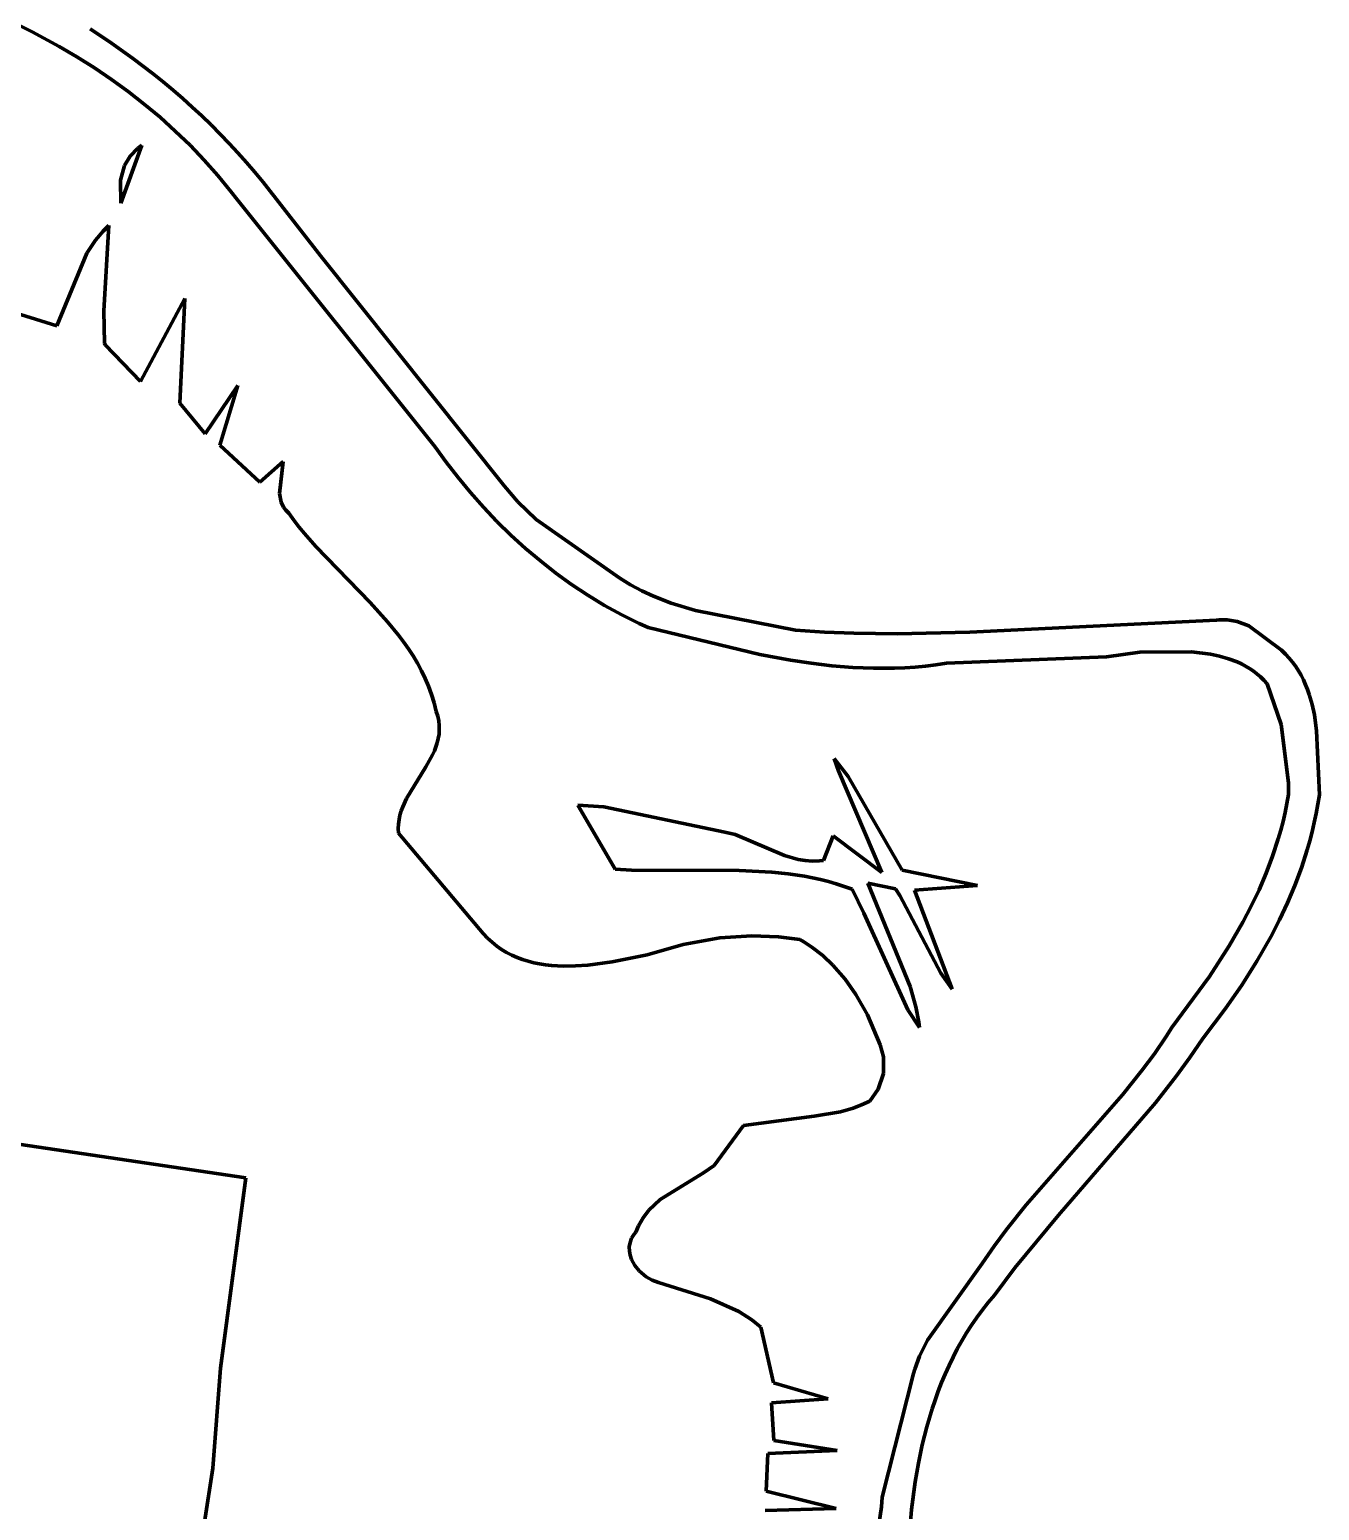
# Model space of a CAD drawing. Header units: millimetres. Extents: x 0 to 12.5, y 0 to 14.6.
# Drawn here: x 4.391 to 6.201, y 2.787 to 4.865 of the extents above; entities that cross this region are included whole.
import ezdxf

# ---------------------------------------------------------------- set-up
doc = ezdxf.new("R2010")
doc.units = ezdxf.units.MM
doc.layers.add('color#131313ff', color=7, linetype='CONTINUOUS', lineweight=100)
doc.layers.add('color#fcfcfcff', color=7, linetype='CONTINUOUS', lineweight=100)

msp = doc.modelspace()

# ---------------------------------------------------------------- linework, layer by layer
at = {"layer": 'color#131313ff'}
for p, q in [((4.395, 4.862), (4.3562, 4.8809)), ((4.4762, 4.866), (4.5064, 4.846)), ((4.4331, 4.8414), (4.395, 4.862)), ((4.5064, 4.846), (4.5359, 4.825)), ((4.4579, 4.8267), (4.4331, 4.8414)), ((4.4823, 4.8113), (4.4579, 4.8267)), ((4.5359, 4.825), (4.5646, 4.803)), ((4.5062, 4.7951), (4.4823, 4.8113)), ((4.5646, 4.803), (4.5787, 4.7916)), ((4.5295, 4.7781), (4.5062, 4.7951)), ((4.5787, 4.7916), (4.5926, 4.78)), ((4.5523, 4.7604), (4.5295, 4.7781)), ((4.5744, 4.7419), (4.5523, 4.7604)), ((4.5926, 4.78), (4.6062, 4.7681)), ((4.6062, 4.7681), (4.6197, 4.7561)), ((4.5958, 4.7226), (4.5744, 4.7419)), ((4.6197, 4.7561), (4.6329, 4.7437)), ((4.6329, 4.7437), (4.6459, 4.7311)), ((4.6165, 4.7026), (4.5958, 4.7226)), ((4.6459, 4.7311), (4.6587, 4.7183)), ((4.6587, 4.7183), (4.6713, 4.7052)), ((4.5488, 4.7029), (4.5194, 4.6215)), ((4.5323, 4.6872), (4.5434, 4.6987)), ((4.5434, 4.6987), (4.5488, 4.7029)), ((4.6364, 4.6818), (4.6165, 4.7026)), ((4.6713, 4.7052), (4.6836, 4.6919)), ((4.5246, 4.6741), (4.5323, 4.6872)), ((4.6556, 4.6602), (4.6364, 4.6818)), ((4.6836, 4.6919), (4.6956, 4.6784)), ((4.6956, 4.6784), (4.7075, 4.6646)), ((4.5188, 4.6536), (4.5246, 4.6741)), ((4.6738, 4.6379), (4.6556, 4.6602)), ((4.7075, 4.6646), (4.719, 4.6506)), ((4.5194, 4.6215), (4.5188, 4.6536)), ((4.6826, 4.6264), (4.6738, 4.6379)), ((4.719, 4.6506), (4.7999, 4.547)), ((4.9598, 4.28), (4.6826, 4.6264)), ((4.4838, 4.5695), (4.4945, 4.5822)), ((4.4945, 4.5822), (4.5025, 4.5901)), ((4.5025, 4.5901), (4.4955, 4.4704)), ((4.4718, 4.5512), (4.4838, 4.5695)), ((4.4296, 4.4491), (4.4718, 4.5512)), ((4.7999, 4.547), (5.0577, 4.2241)), ((4.3561, 4.4721), (4.4296, 4.4491)), ((4.4955, 4.4704), (4.4965, 4.4247)), ((4.5468, 4.3711), (4.6093, 4.4874)), ((4.6093, 4.4874), (4.6021, 4.3406)), ((4.4965, 4.4247), (4.4975, 4.4223)), ((4.4975, 4.4223), (4.5468, 4.3711)), ((4.6375, 4.2974), (4.6837, 4.3654)), ((4.6837, 4.3654), (4.6584, 4.2815)), ((4.6021, 4.3406), (4.6375, 4.2974)), ((4.6584, 4.2815), (4.7143, 4.2297)), ((4.9758, 4.2579), (4.9598, 4.28)), ((4.7143, 4.2297), (4.7472, 4.2588)), ((4.7472, 4.2588), (4.7418, 4.214)), ((4.9925, 4.2362), (4.9758, 4.2579)), ((5.01, 4.215), (4.9925, 4.2362)), ((5.0577, 4.2241), (5.0763, 4.2023)), ((4.7418, 4.214), (4.7441, 4.2016)), ((4.7441, 4.2016), (4.7475, 4.1946)), ((5.0282, 4.1945), (5.01, 4.215)), ((5.0763, 4.2023), (5.102, 4.1775)), ((4.7475, 4.1946), (4.7507, 4.1903)), ((4.7507, 4.1903), (4.7549, 4.1862)), ((4.7549, 4.1862), (4.762, 4.1765)), ((5.0471, 4.1746), (5.0282, 4.1945)), ((4.762, 4.1765), (4.7693, 4.1671)), ((4.7693, 4.1671), (4.7769, 4.1578)), ((4.7769, 4.1578), (4.7929, 4.1396)), ((5.0667, 4.1553), (5.0471, 4.1746)), ((5.102, 4.1775), (5.2192, 4.0951)), ((4.7929, 4.1396), (4.8693, 4.0608)), ((5.087, 4.1368), (5.0667, 4.1553)), ((5.108, 4.1191), (5.087, 4.1368)), ((5.1296, 4.1022), (5.108, 4.1191)), ((5.1518, 4.0861), (5.1296, 4.1022)), ((5.2192, 4.0951), (5.2346, 4.0858)), ((5.1746, 4.0709), (5.1518, 4.0861)), ((5.2346, 4.0858), (5.2504, 4.0774)), ((5.2504, 4.0774), (5.2666, 4.0699)), ((4.8693, 4.0608), (4.8937, 4.0338)), ((5.198, 4.0567), (5.1746, 4.0709)), ((5.222, 4.0435), (5.198, 4.0567)), ((5.2666, 4.0699), (5.2915, 4.0601)), ((5.2915, 4.0601), (5.3255, 4.0494)), ((4.8937, 4.0338), (4.9089, 4.0152)), ((5.2465, 4.0314), (5.222, 4.0435)), ((5.3255, 4.0494), (5.4659, 4.022)), ((5.7104, 4.0193), (6.0565, 4.0359)), ((6.0565, 4.0359), (6.0603, 4.0363)), ((6.0603, 4.0363), (6.0712, 4.0364)), ((6.0712, 4.0364), (6.0852, 4.0341)), ((6.0852, 4.0341), (6.1017, 4.028)), ((4.9089, 4.0152), (4.916, 4.0056)), ((5.259, 4.0257), (5.2465, 4.0314)), ((5.4156, 3.9879), (5.259, 4.0257)), ((5.4659, 4.022), (5.5067, 4.0193)), ((5.5067, 4.0193), (5.5475, 4.0177)), ((5.5475, 4.0177), (5.6086, 4.017)), ((5.6086, 4.017), (5.7104, 4.0193)), ((6.1017, 4.028), (6.1477, 3.9938)), ((4.916, 4.0056), (4.9229, 3.9959)), ((4.9229, 3.9959), (4.9294, 3.9859)), ((5.9488, 3.9909), (5.9023, 3.9846)), ((6.0213, 3.9914), (5.9488, 3.9909)), ((6.0479, 3.9882), (6.0213, 3.9914)), ((6.1477, 3.9938), (6.1532, 3.9885)), ((4.9294, 3.9859), (4.9354, 3.9756)), ((4.9354, 3.9756), (4.9411, 3.9651)), ((5.459, 3.9799), (5.4156, 3.9879)), ((5.488, 3.9755), (5.459, 3.9799)), ((5.517, 3.9721), (5.488, 3.9755)), ((5.5461, 3.9698), (5.517, 3.9721)), ((5.5607, 3.969), (5.5461, 3.9698)), ((5.6337, 3.9703), (5.6191, 3.9693)), ((5.6483, 3.9716), (5.6337, 3.9703)), ((5.6629, 3.9734), (5.6483, 3.9716)), ((5.6775, 3.9756), (5.6629, 3.9734)), ((5.9023, 3.9846), (5.6775, 3.9756)), ((6.0608, 3.9855), (6.0479, 3.9882)), ((6.0734, 3.9819), (6.0608, 3.9855)), ((6.0855, 3.9774), (6.0734, 3.9819)), ((6.0913, 3.9747), (6.0855, 3.9774)), ((6.097, 3.9717), (6.0913, 3.9747)), ((6.1026, 3.9684), (6.097, 3.9717)), ((6.1532, 3.9885), (6.1584, 3.9829)), ((6.1584, 3.9829), (6.1631, 3.9771)), ((6.1631, 3.9771), (6.1675, 3.9712)), ((6.1675, 3.9712), (6.1714, 3.965)), ((4.9411, 3.9651), (4.9463, 3.9543)), ((4.9463, 3.9543), (4.951, 3.9432)), ((5.5753, 3.9686), (5.5607, 3.969)), ((5.5899, 3.9685), (5.5753, 3.9686)), ((5.6045, 3.9687), (5.5899, 3.9685)), ((5.6191, 3.9693), (5.6045, 3.9687)), ((6.1079, 3.9648), (6.1026, 3.9684)), ((6.1131, 3.9608), (6.1079, 3.9648)), ((6.1181, 3.9566), (6.1131, 3.9608)), ((6.1228, 3.9519), (6.1181, 3.9566)), ((6.1274, 3.9469), (6.1228, 3.9519)), ((6.1714, 3.965), (6.1751, 3.9587)), ((6.1751, 3.9587), (6.1784, 3.9522)), ((6.1784, 3.9522), (6.1814, 3.9455)), ((4.951, 3.9432), (4.9552, 3.9318)), ((4.9552, 3.9318), (4.9588, 3.9201)), ((6.1472, 3.8898), (6.1274, 3.9469)), ((6.1814, 3.9455), (6.1841, 3.9387)), ((6.1841, 3.9387), (6.1865, 3.9318)), ((6.1865, 3.9318), (6.1905, 3.9176)), ((4.9588, 3.9201), (4.9619, 3.9079)), ((4.9619, 3.9079), (4.964, 3.9013)), ((6.1905, 3.9176), (6.1937, 3.903)), ((4.964, 3.9013), (4.9654, 3.8947)), ((4.9654, 3.8947), (4.9661, 3.8884)), ((4.9661, 3.8884), (4.9662, 3.8821)), ((6.1575, 3.8077), (6.1472, 3.8898)), ((6.1937, 3.903), (6.1969, 3.8806)), ((4.9648, 3.87), (4.9633, 3.8641)), ((4.9658, 3.876), (4.9648, 3.87)), ((4.9662, 3.8821), (4.9658, 3.876)), ((6.1969, 3.8806), (6.2007, 3.791)), ((4.9566, 3.8469), (4.9473, 3.8301)), ((4.9592, 3.8525), (4.9566, 3.8469)), ((4.9615, 3.8583), (4.9592, 3.8525)), ((4.9633, 3.8641), (4.9615, 3.8583)), ((4.9473, 3.8301), (4.9201, 3.7857)), ((5.5203, 3.8417), (5.5399, 3.8168)), ((5.5261, 3.8247), (5.5203, 3.8417)), ((5.5871, 3.6817), (5.5261, 3.8247)), ((5.5399, 3.8168), (5.6156, 3.685)), ((6.1575, 3.7912), (6.1575, 3.8077)), ((4.9201, 3.7857), (4.9148, 3.7741)), ((6.1552, 3.7786), (6.1575, 3.7912)), ((6.2007, 3.791), (6.1987, 3.7779)), ((4.911, 3.7622), (4.9097, 3.7561)), ((4.9127, 3.7682), (4.911, 3.7622)), ((4.9148, 3.7741), (4.9127, 3.7682)), ((5.2129, 3.6866), (5.1606, 3.7766)), ((5.1606, 3.7766), (5.1968, 3.7742)), ((5.1968, 3.7742), (5.3666, 3.7386)), ((6.1498, 3.7536), (6.1527, 3.766)), ((6.1527, 3.766), (6.1552, 3.7786)), ((6.1963, 3.7648), (6.1936, 3.7519)), ((6.1987, 3.7779), (6.1963, 3.7648)), ((4.9089, 3.7499), (4.9086, 3.7435)), ((4.9086, 3.7435), (4.909, 3.7369)), ((4.9097, 3.7561), (4.9089, 3.7499)), ((6.1431, 3.729), (6.1466, 3.7412)), ((6.1466, 3.7412), (6.1498, 3.7536)), ((6.1936, 3.7519), (6.1906, 3.739)), ((4.909, 3.7369), (5.0276, 3.5962)), ((5.3666, 3.7386), (5.3812, 3.735)), ((5.3812, 3.735), (5.4506, 3.7059)), ((5.505, 3.6988), (5.5185, 3.7332)), ((5.5185, 3.7332), (5.5871, 3.6817)), ((6.1352, 3.7048), (6.1431, 3.729)), ((6.1872, 3.7262), (6.1836, 3.7135)), ((6.1906, 3.739), (6.1872, 3.7262)), ((5.4506, 3.7059), (5.4696, 3.7003)), ((5.4696, 3.7003), (5.4794, 3.6986)), ((6.1262, 3.6811), (6.1352, 3.7048)), ((6.1836, 3.7135), (6.1755, 3.6884)), ((5.2358, 3.6852), (5.2129, 3.6866)), ((5.3867, 3.6845), (5.2358, 3.6852)), ((5.4328, 3.6824), (5.3867, 3.6845)), ((5.4557, 3.68), (5.4328, 3.6824)), ((5.4784, 3.6766), (5.4557, 3.68)), ((5.4794, 3.6986), (5.4894, 3.6978)), ((5.4894, 3.6978), (5.4997, 3.6982)), ((5.4997, 3.6982), (5.505, 3.6988)), ((5.6156, 3.685), (5.7213, 3.6636)), ((6.1162, 3.6577), (6.1262, 3.6811)), ((6.1755, 3.6884), (6.1663, 3.6637)), ((5.4897, 3.6745), (5.4784, 3.6766)), ((5.5009, 3.672), (5.4897, 3.6745)), ((5.512, 3.6692), (5.5009, 3.672)), ((5.5231, 3.6659), (5.512, 3.6692)), ((5.5341, 3.6623), (5.5231, 3.6659)), ((5.5451, 3.6583), (5.5341, 3.6623)), ((5.5615, 3.6248), (5.5451, 3.6583)), ((5.6061, 3.6591), (5.5671, 3.6667)), ((5.5671, 3.6667), (5.6266, 3.5221)), ((5.6123, 3.6497), (5.6061, 3.6591)), ((5.7213, 3.6636), (5.6327, 3.657)), ((6.1663, 3.6637), (6.156, 3.6394)), ((5.6695, 3.5407), (5.6123, 3.6497)), ((5.6327, 3.657), (5.6858, 3.5179)), ((6.1052, 3.6348), (6.1162, 3.6577)), ((6.156, 3.6394), (6.1449, 3.6154)), ((5.6236, 3.4892), (5.5615, 3.6248)), ((6.0934, 3.6122), (6.1052, 3.6348)), ((5.0276, 3.5962), (5.0337, 3.5898)), ((6.0743, 3.5791), (6.0934, 3.6122)), ((6.1449, 3.6154), (6.1328, 3.5918)), ((5.0337, 3.5898), (5.0401, 3.584)), ((5.0401, 3.584), (5.0467, 3.5787)), ((5.0467, 3.5787), (5.0535, 3.5739)), ((5.2577, 3.5662), (5.3082, 3.5807)), ((5.3082, 3.5807), (5.3598, 3.59)), ((5.3598, 3.59), (5.4046, 3.5931)), ((5.4046, 3.5931), (5.442, 3.5917)), ((5.442, 3.5917), (5.472, 3.5877)), ((5.472, 3.5877), (5.4776, 3.5844)), ((5.4776, 3.5844), (5.4886, 3.5772)), ((5.4886, 3.5772), (5.504, 3.5652)), ((6.0466, 3.5361), (6.0743, 3.5791)), ((6.1328, 3.5918), (6.1131, 3.5573)), ((5.0535, 3.5739), (5.0606, 3.5697)), ((5.0606, 3.5697), (5.0679, 3.5659)), ((5.0679, 3.5659), (5.0754, 3.5626)), ((5.0754, 3.5626), (5.083, 3.5597)), ((5.083, 3.5597), (5.0909, 3.5573)), ((5.0909, 3.5573), (5.0988, 3.5553)), ((5.0988, 3.5553), (5.1069, 3.5536)), ((5.1746, 3.5518), (5.2088, 3.5563)), ((5.2088, 3.5563), (5.2577, 3.5662)), ((5.504, 3.5652), (5.5183, 3.5518)), ((6.1131, 3.5573), (6.0919, 3.5236)), ((5.1069, 3.5536), (5.1151, 3.5523)), ((5.1151, 3.5523), (5.1235, 3.5514)), ((5.1235, 3.5514), (5.1403, 3.5505)), ((5.1403, 3.5505), (5.1574, 3.5507)), ((5.1574, 3.5507), (5.1746, 3.5518)), ((5.5183, 3.5518), (5.5355, 3.5321)), ((5.6858, 3.5179), (5.6695, 3.5407)), ((5.9938, 3.4642), (6.0466, 3.5361)), ((5.5355, 3.5321), (5.5507, 3.5107)), ((5.6266, 3.5221), (5.6345, 3.4935)), ((6.0919, 3.5236), (6.0692, 3.4909)), ((5.5507, 3.5107), (5.567, 3.4821)), ((5.6345, 3.4935), (5.6388, 3.4716)), ((5.567, 3.4821), (5.5848, 3.44)), ((5.6398, 3.4641), (5.6236, 3.4892)), ((5.6388, 3.4716), (5.6398, 3.4641)), ((6.0692, 3.4909), (6.0373, 3.4489)), ((5.9693, 3.4275), (5.9859, 3.4518)), ((5.9859, 3.4518), (5.9938, 3.4642)), ((5.5848, 3.44), (5.5894, 3.423)), ((6.0373, 3.4489), (6.0192, 3.4223)), ((5.5894, 3.423), (5.5892, 3.3998)), ((5.9519, 3.404), (5.9693, 3.4275)), ((6.0192, 3.4223), (6.0004, 3.3964)), ((5.5892, 3.3998), (5.582, 3.3778)), ((5.9245, 3.3696), (5.9519, 3.404)), ((6.0004, 3.3964), (5.9709, 3.3585)), ((5.582, 3.3778), (5.5701, 3.361)), ((5.7893, 3.2153), (5.9245, 3.3696)), ((5.5469, 3.3512), (5.529, 3.3461)), ((5.5586, 3.3557), (5.5469, 3.3512)), ((5.5701, 3.361), (5.5586, 3.3557)), ((5.9709, 3.3585), (5.8349, 3.201)), ((5.3927, 3.3268), (5.3519, 3.2705)), ((5.4922, 3.3397), (5.3927, 3.3268)), ((5.529, 3.3461), (5.4922, 3.3397)), ((4.6947, 3.2531), (4.3631, 3.3025)), ((5.3519, 3.2705), (5.3367, 3.2602)), ((4.659, 2.9861), (4.6947, 3.2531)), ((5.3367, 3.2602), (5.276, 3.223)), ((5.276, 3.223), (5.2601, 3.2079)), ((5.2601, 3.2079), (5.2521, 3.1974)), ((5.7618, 3.181), (5.7893, 3.2153)), ((5.8349, 3.201), (5.7737, 3.127)), ((5.2454, 3.1858), (5.2417, 3.1772)), ((5.2521, 3.1974), (5.2454, 3.1858)), ((5.7443, 3.1575), (5.7618, 3.181)), ((5.2338, 3.1627), (5.2327, 3.1567)), ((5.236, 3.1686), (5.2338, 3.1627)), ((5.2376, 3.1716), (5.236, 3.1686)), ((5.2395, 3.1744), (5.2376, 3.1716)), ((5.2417, 3.1772), (5.2395, 3.1744)), ((5.2327, 3.1567), (5.2328, 3.1506)), ((5.2328, 3.1506), (5.2338, 3.1446)), ((5.2338, 3.1446), (5.2358, 3.1388)), ((5.2358, 3.1388), (5.2403, 3.1305)), ((5.7277, 3.1333), (5.7443, 3.1575)), ((5.2403, 3.1305), (5.2463, 3.1229)), ((5.2463, 3.1229), (5.2563, 3.1144)), ((5.651, 3.0253), (5.7277, 3.1333)), ((5.7737, 3.127), (5.7448, 3.0885)), ((5.2563, 3.1144), (5.2647, 3.1096)), ((5.2647, 3.1096), (5.2738, 3.1063)), ((5.2738, 3.1063), (5.3466, 3.0837)), ((5.3466, 3.0837), (5.3862, 3.0659)), ((5.7363, 3.0784), (5.7281, 3.068)), ((5.7448, 3.0885), (5.7363, 3.0784)), ((5.3862, 3.0659), (5.4044, 3.0541)), ((5.7203, 3.0575), (5.7129, 3.0467)), ((5.7281, 3.068), (5.7203, 3.0575)), ((5.4044, 3.0541), (5.4171, 3.0436)), ((5.4171, 3.0436), (5.4348, 2.9656)), ((5.7059, 3.0357), (5.6992, 3.0245)), ((5.7129, 3.0467), (5.7059, 3.0357)), ((5.6399, 3.0028), (5.651, 3.0253)), ((5.6992, 3.0245), (5.6928, 3.0131)), ((5.6332, 2.985), (5.6399, 3.0028)), ((5.6868, 3.0015), (5.6812, 2.9898)), ((5.6928, 3.0131), (5.6868, 3.0015)), ((4.6484, 2.846), (4.659, 2.9861)), ((5.5876, 2.8049), (5.6313, 2.9789)), ((5.6313, 2.9789), (5.6332, 2.985)), ((5.6758, 2.9779), (5.6708, 2.9659)), ((5.6812, 2.9898), (5.6758, 2.9779)), ((5.4348, 2.9656), (5.5117, 2.9432)), ((5.6661, 2.9537), (5.6616, 2.9414)), ((5.6708, 2.9659), (5.6661, 2.9537)), ((5.5117, 2.9432), (5.4321, 2.9375)), ((5.4321, 2.9375), (5.4353, 2.8845)), ((5.6616, 2.9414), (5.6575, 2.929)), ((5.6575, 2.929), (5.6501, 2.9039)), ((5.6501, 2.9039), (5.6437, 2.8784)), ((5.5243, 2.8707), (5.4269, 2.8664)), ((5.4353, 2.8845), (5.5243, 2.8707)), ((5.6437, 2.8784), (5.6383, 2.8527)), ((5.4269, 2.8664), (5.4248, 2.8134)), ((5.6383, 2.8527), (5.6338, 2.8267)), ((4.637, 2.7702), (4.6484, 2.846)), ((5.6338, 2.8267), (5.6286, 2.7877)), ((5.4248, 2.8134), (5.5227, 2.7892)), ((5.5227, 2.7892), (5.4232, 2.7866)), ((5.56, 2.6094), (5.5863, 2.7917)), ((5.5863, 2.7917), (5.5876, 2.8049)), ((5.6286, 2.7877), (5.6242, 2.7358))]:
    msp.add_line(p, q, dxfattribs=at)
at = {"layer": 'color#fcfcfcff'}
for p, q in [((4.3562, 4.8809), (4.395, 4.862)), ((4.5064, 4.846), (4.4762, 4.866)), ((4.395, 4.862), (4.4331, 4.8414)), ((4.5359, 4.825), (4.5064, 4.846)), ((4.4331, 4.8414), (4.4579, 4.8267)), ((4.4579, 4.8267), (4.4823, 4.8113)), ((4.5646, 4.803), (4.5359, 4.825)), ((4.4823, 4.8113), (4.5062, 4.7951)), ((4.5787, 4.7916), (4.5646, 4.803)), ((4.5062, 4.7951), (4.5295, 4.7781)), ((4.5926, 4.78), (4.5787, 4.7916)), ((4.5295, 4.7781), (4.5523, 4.7604)), ((4.5523, 4.7604), (4.5744, 4.7419)), ((4.6062, 4.7681), (4.5926, 4.78)), ((4.6197, 4.7561), (4.6062, 4.7681)), ((4.5744, 4.7419), (4.5958, 4.7226)), ((4.6329, 4.7437), (4.6197, 4.7561)), ((4.6459, 4.7311), (4.6329, 4.7437)), ((4.5958, 4.7226), (4.6165, 4.7026)), ((4.6587, 4.7183), (4.6459, 4.7311)), ((4.6713, 4.7052), (4.6587, 4.7183)), ((4.5194, 4.6215), (4.5488, 4.7029)), ((4.5434, 4.6987), (4.5323, 4.6872)), ((4.5488, 4.7029), (4.5434, 4.6987)), ((4.6165, 4.7026), (4.6364, 4.6818)), ((4.6836, 4.6919), (4.6713, 4.7052)), ((4.5323, 4.6872), (4.5246, 4.6741)), ((4.6364, 4.6818), (4.6556, 4.6602)), ((4.6956, 4.6784), (4.6836, 4.6919)), ((4.7075, 4.6646), (4.6956, 4.6784)), ((4.5246, 4.6741), (4.5188, 4.6536)), ((4.6556, 4.6602), (4.6738, 4.6379)), ((4.719, 4.6506), (4.7075, 4.6646)), ((4.5188, 4.6536), (4.5194, 4.6215)), ((4.6738, 4.6379), (4.6826, 4.6264)), ((4.7999, 4.547), (4.719, 4.6506)), ((4.6826, 4.6264), (4.9598, 4.28)), ((4.4945, 4.5822), (4.4838, 4.5695)), ((4.5025, 4.5901), (4.4945, 4.5822)), ((4.4955, 4.4704), (4.5025, 4.5901)), ((4.4838, 4.5695), (4.4718, 4.5512)), ((4.4718, 4.5512), (4.4296, 4.4491)), ((5.0577, 4.2241), (4.7999, 4.547)), ((4.4296, 4.4491), (4.3561, 4.4721)), ((4.4965, 4.4247), (4.4955, 4.4704)), ((4.6093, 4.4874), (4.5468, 4.3711)), ((4.6021, 4.3406), (4.6093, 4.4874)), ((4.4975, 4.4223), (4.4965, 4.4247)), ((4.5468, 4.3711), (4.4975, 4.4223)), ((4.6837, 4.3654), (4.6375, 4.2974)), ((4.6584, 4.2815), (4.6837, 4.3654)), ((4.6375, 4.2974), (4.6021, 4.3406)), ((4.7143, 4.2297), (4.6584, 4.2815)), ((4.9598, 4.28), (4.9758, 4.2579)), ((4.7472, 4.2588), (4.7143, 4.2297)), ((4.7418, 4.214), (4.7472, 4.2588)), ((4.9758, 4.2579), (4.9925, 4.2362)), ((4.9925, 4.2362), (5.01, 4.215)), ((5.0763, 4.2023), (5.0577, 4.2241)), ((4.7441, 4.2016), (4.7418, 4.214)), ((4.7475, 4.1946), (4.7441, 4.2016)), ((5.01, 4.215), (5.0282, 4.1945)), ((5.102, 4.1775), (5.0763, 4.2023)), ((4.7507, 4.1903), (4.7475, 4.1946)), ((4.7549, 4.1862), (4.7507, 4.1903)), ((4.762, 4.1765), (4.7549, 4.1862)), ((5.0282, 4.1945), (5.0471, 4.1746)), ((4.7693, 4.1671), (4.762, 4.1765)), ((4.7769, 4.1578), (4.7693, 4.1671)), ((4.7929, 4.1396), (4.7769, 4.1578)), ((5.0471, 4.1746), (5.0667, 4.1553)), ((5.2192, 4.0951), (5.102, 4.1775)), ((4.8693, 4.0608), (4.7929, 4.1396)), ((5.0667, 4.1553), (5.087, 4.1368)), ((5.087, 4.1368), (5.108, 4.1191)), ((5.108, 4.1191), (5.1296, 4.1022)), ((5.1296, 4.1022), (5.1518, 4.0861)), ((5.2346, 4.0858), (5.2192, 4.0951)), ((5.1518, 4.0861), (5.1746, 4.0709)), ((5.2504, 4.0774), (5.2346, 4.0858)), ((5.2666, 4.0699), (5.2504, 4.0774)), ((4.8937, 4.0338), (4.8693, 4.0608)), ((5.1746, 4.0709), (5.198, 4.0567)), ((5.198, 4.0567), (5.222, 4.0435)), ((5.2915, 4.0601), (5.2666, 4.0699)), ((5.3255, 4.0494), (5.2915, 4.0601)), ((4.9089, 4.0152), (4.8937, 4.0338)), ((5.222, 4.0435), (5.2465, 4.0314)), ((5.4659, 4.022), (5.3255, 4.0494)), ((6.0565, 4.0359), (5.7104, 4.0193)), ((6.0603, 4.0363), (6.0565, 4.0359)), ((6.0712, 4.0364), (6.0603, 4.0363)), ((6.0852, 4.0341), (6.0712, 4.0364)), ((6.1017, 4.028), (6.0852, 4.0341)), ((4.916, 4.0056), (4.9089, 4.0152)), ((5.2465, 4.0314), (5.259, 4.0257)), ((5.259, 4.0257), (5.4156, 3.9879)), ((5.5067, 4.0193), (5.4659, 4.022)), ((5.5475, 4.0177), (5.5067, 4.0193)), ((5.6086, 4.017), (5.5475, 4.0177)), ((5.7104, 4.0193), (5.6086, 4.017)), ((6.1477, 3.9938), (6.1017, 4.028)), ((4.9229, 3.9959), (4.916, 4.0056)), ((4.9294, 3.9859), (4.9229, 3.9959)), ((5.9023, 3.9846), (5.9488, 3.9909)), ((5.9488, 3.9909), (6.0213, 3.9914)), ((6.0213, 3.9914), (6.0479, 3.9882)), ((6.1532, 3.9885), (6.1477, 3.9938)), ((4.9354, 3.9756), (4.9294, 3.9859)), ((4.9411, 3.9651), (4.9354, 3.9756)), ((5.4156, 3.9879), (5.459, 3.9799)), ((5.459, 3.9799), (5.488, 3.9755)), ((5.488, 3.9755), (5.517, 3.9721)), ((5.517, 3.9721), (5.5461, 3.9698)), ((5.5461, 3.9698), (5.5607, 3.969)), ((5.6191, 3.9693), (5.6337, 3.9703)), ((5.6337, 3.9703), (5.6483, 3.9716)), ((5.6483, 3.9716), (5.6629, 3.9734)), ((5.6629, 3.9734), (5.6775, 3.9756)), ((5.6775, 3.9756), (5.9023, 3.9846)), ((6.0479, 3.9882), (6.0608, 3.9855)), ((6.0608, 3.9855), (6.0734, 3.9819)), ((6.0734, 3.9819), (6.0855, 3.9774)), ((6.0855, 3.9774), (6.0913, 3.9747)), ((6.0913, 3.9747), (6.097, 3.9717)), ((6.097, 3.9717), (6.1026, 3.9684)), ((6.1584, 3.9829), (6.1532, 3.9885)), ((6.1631, 3.9771), (6.1584, 3.9829)), ((6.1675, 3.9712), (6.1631, 3.9771)), ((6.1714, 3.965), (6.1675, 3.9712)), ((4.9463, 3.9543), (4.9411, 3.9651)), ((4.951, 3.9432), (4.9463, 3.9543)), ((5.5607, 3.969), (5.5753, 3.9686)), ((5.5753, 3.9686), (5.5899, 3.9685)), ((5.5899, 3.9685), (5.6045, 3.9687)), ((5.6045, 3.9687), (5.6191, 3.9693)), ((6.1026, 3.9684), (6.1079, 3.9648)), ((6.1079, 3.9648), (6.1131, 3.9608)), ((6.1131, 3.9608), (6.1181, 3.9566)), ((6.1181, 3.9566), (6.1228, 3.9519)), ((6.1228, 3.9519), (6.1274, 3.9469)), ((6.1751, 3.9587), (6.1714, 3.965)), ((6.1784, 3.9522), (6.1751, 3.9587)), ((6.1814, 3.9455), (6.1784, 3.9522)), ((4.9552, 3.9318), (4.951, 3.9432)), ((4.9588, 3.9201), (4.9552, 3.9318)), ((6.1274, 3.9469), (6.1472, 3.8898)), ((6.1841, 3.9387), (6.1814, 3.9455)), ((6.1865, 3.9318), (6.1841, 3.9387)), ((6.1905, 3.9176), (6.1865, 3.9318)), ((4.9619, 3.9079), (4.9588, 3.9201)), ((4.964, 3.9013), (4.9619, 3.9079)), ((6.1937, 3.903), (6.1905, 3.9176)), ((4.9654, 3.8947), (4.964, 3.9013)), ((4.9661, 3.8884), (4.9654, 3.8947)), ((4.9662, 3.8821), (4.9661, 3.8884)), ((6.1472, 3.8898), (6.1575, 3.8077)), ((6.1969, 3.8806), (6.1937, 3.903)), ((4.9633, 3.8641), (4.9648, 3.87)), ((4.9648, 3.87), (4.9658, 3.876)), ((4.9658, 3.876), (4.9662, 3.8821)), ((6.2007, 3.791), (6.1969, 3.8806)), ((4.9473, 3.8301), (4.9566, 3.8469)), ((4.9566, 3.8469), (4.9592, 3.8525)), ((4.9592, 3.8525), (4.9615, 3.8583)), ((4.9615, 3.8583), (4.9633, 3.8641)), ((4.9201, 3.7857), (4.9473, 3.8301)), ((5.5203, 3.8417), (5.5261, 3.8247)), ((5.5399, 3.8168), (5.5203, 3.8417)), ((5.5261, 3.8247), (5.5871, 3.6817)), ((5.6156, 3.685), (5.5399, 3.8168)), ((6.1575, 3.8077), (6.1575, 3.7912)), ((4.9148, 3.7741), (4.9201, 3.7857)), ((6.1575, 3.7912), (6.1552, 3.7786)), ((6.1987, 3.7779), (6.2007, 3.791)), ((4.9097, 3.7561), (4.911, 3.7622)), ((4.911, 3.7622), (4.9127, 3.7682)), ((4.9127, 3.7682), (4.9148, 3.7741)), ((5.1968, 3.7742), (5.1606, 3.7766)), ((5.1606, 3.7766), (5.2129, 3.6866)), ((5.3666, 3.7386), (5.1968, 3.7742)), ((6.1527, 3.766), (6.1498, 3.7536)), ((6.1552, 3.7786), (6.1527, 3.766)), ((6.1936, 3.7519), (6.1963, 3.7648)), ((6.1963, 3.7648), (6.1987, 3.7779)), ((4.9086, 3.7435), (4.9089, 3.7499)), ((4.909, 3.7369), (4.9086, 3.7435)), ((4.9089, 3.7499), (4.9097, 3.7561)), ((6.1466, 3.7412), (6.1431, 3.729)), ((6.1498, 3.7536), (6.1466, 3.7412)), ((6.1906, 3.739), (6.1936, 3.7519)), ((5.0276, 3.5962), (4.909, 3.7369)), ((5.3812, 3.735), (5.3666, 3.7386)), ((5.4506, 3.7059), (5.3812, 3.735)), ((5.5185, 3.7332), (5.505, 3.6988)), ((5.5871, 3.6817), (5.5185, 3.7332)), ((6.1431, 3.729), (6.1352, 3.7048)), ((6.1836, 3.7135), (6.1872, 3.7262)), ((6.1872, 3.7262), (6.1906, 3.739)), ((5.4696, 3.7003), (5.4506, 3.7059)), ((5.4794, 3.6986), (5.4696, 3.7003)), ((6.1352, 3.7048), (6.1262, 3.6811)), ((6.1755, 3.6884), (6.1836, 3.7135)), ((5.2129, 3.6866), (5.2358, 3.6852)), ((5.2358, 3.6852), (5.3867, 3.6845)), ((5.3867, 3.6845), (5.4328, 3.6824)), ((5.4328, 3.6824), (5.4557, 3.68)), ((5.4557, 3.68), (5.4784, 3.6766)), ((5.4894, 3.6978), (5.4794, 3.6986)), ((5.4997, 3.6982), (5.4894, 3.6978)), ((5.505, 3.6988), (5.4997, 3.6982)), ((5.7213, 3.6636), (5.6156, 3.685)), ((6.1262, 3.6811), (6.1162, 3.6577)), ((6.1663, 3.6637), (6.1755, 3.6884)), ((5.4784, 3.6766), (5.4897, 3.6745)), ((5.4897, 3.6745), (5.5009, 3.672)), ((5.5009, 3.672), (5.512, 3.6692)), ((5.512, 3.6692), (5.5231, 3.6659)), ((5.5231, 3.6659), (5.5341, 3.6623)), ((5.5341, 3.6623), (5.5451, 3.6583)), ((5.5451, 3.6583), (5.5615, 3.6248)), ((5.6266, 3.5221), (5.5671, 3.6667)), ((5.5671, 3.6667), (5.6061, 3.6591)), ((5.6061, 3.6591), (5.6123, 3.6497)), ((5.6327, 3.657), (5.7213, 3.6636)), ((6.156, 3.6394), (6.1663, 3.6637)), ((5.6123, 3.6497), (5.6695, 3.5407)), ((5.6858, 3.5179), (5.6327, 3.657)), ((6.1162, 3.6577), (6.1052, 3.6348)), ((6.1449, 3.6154), (6.156, 3.6394)), ((5.5615, 3.6248), (5.6236, 3.4892)), ((6.1052, 3.6348), (6.0934, 3.6122)), ((5.0337, 3.5898), (5.0276, 3.5962)), ((6.0934, 3.6122), (6.0743, 3.5791)), ((6.1328, 3.5918), (6.1449, 3.6154)), ((5.0401, 3.584), (5.0337, 3.5898)), ((5.0467, 3.5787), (5.0401, 3.584)), ((5.0535, 3.5739), (5.0467, 3.5787)), ((5.3082, 3.5807), (5.2577, 3.5662)), ((5.3598, 3.59), (5.3082, 3.5807)), ((5.4046, 3.5931), (5.3598, 3.59)), ((5.442, 3.5917), (5.4046, 3.5931)), ((5.472, 3.5877), (5.442, 3.5917)), ((5.4776, 3.5844), (5.472, 3.5877)), ((5.4886, 3.5772), (5.4776, 3.5844)), ((5.504, 3.5652), (5.4886, 3.5772)), ((6.0743, 3.5791), (6.0466, 3.5361)), ((6.1131, 3.5573), (6.1328, 3.5918)), ((5.0606, 3.5697), (5.0535, 3.5739)), ((5.0679, 3.5659), (5.0606, 3.5697)), ((5.0754, 3.5626), (5.0679, 3.5659)), ((5.083, 3.5597), (5.0754, 3.5626)), ((5.0909, 3.5573), (5.083, 3.5597)), ((5.0988, 3.5553), (5.0909, 3.5573)), ((5.1069, 3.5536), (5.0988, 3.5553)), ((5.2088, 3.5563), (5.1746, 3.5518)), ((5.2577, 3.5662), (5.2088, 3.5563)), ((5.5183, 3.5518), (5.504, 3.5652)), ((6.0919, 3.5236), (6.1131, 3.5573)), ((5.1151, 3.5523), (5.1069, 3.5536)), ((5.1235, 3.5514), (5.1151, 3.5523)), ((5.1403, 3.5505), (5.1235, 3.5514)), ((5.1574, 3.5507), (5.1403, 3.5505)), ((5.1746, 3.5518), (5.1574, 3.5507)), ((5.5355, 3.5321), (5.5183, 3.5518)), ((5.6695, 3.5407), (5.6858, 3.5179)), ((6.0466, 3.5361), (5.9938, 3.4642)), ((5.5507, 3.5107), (5.5355, 3.5321)), ((5.6345, 3.4935), (5.6266, 3.5221)), ((6.0692, 3.4909), (6.0919, 3.5236)), ((5.567, 3.4821), (5.5507, 3.5107)), ((5.6388, 3.4716), (5.6345, 3.4935)), ((5.5848, 3.44), (5.567, 3.4821)), ((5.6236, 3.4892), (5.6398, 3.4641)), ((5.6398, 3.4641), (5.6388, 3.4716)), ((6.0373, 3.4489), (6.0692, 3.4909)), ((5.9859, 3.4518), (5.9693, 3.4275)), ((5.9938, 3.4642), (5.9859, 3.4518)), ((5.5894, 3.423), (5.5848, 3.44)), ((6.0192, 3.4223), (6.0373, 3.4489)), ((5.5892, 3.3998), (5.5894, 3.423)), ((5.9693, 3.4275), (5.9519, 3.404)), ((6.0004, 3.3964), (6.0192, 3.4223)), ((5.582, 3.3778), (5.5892, 3.3998)), ((5.9519, 3.404), (5.9245, 3.3696)), ((5.9709, 3.3585), (6.0004, 3.3964)), ((5.5701, 3.361), (5.582, 3.3778)), ((5.9245, 3.3696), (5.7893, 3.2153)), ((5.529, 3.3461), (5.5469, 3.3512)), ((5.5469, 3.3512), (5.5586, 3.3557)), ((5.5586, 3.3557), (5.5701, 3.361)), ((5.8349, 3.201), (5.9709, 3.3585)), ((5.3519, 3.2705), (5.3927, 3.3268)), ((5.3927, 3.3268), (5.4922, 3.3397)), ((5.4922, 3.3397), (5.529, 3.3461)), ((4.3631, 3.3025), (4.6947, 3.2531)), ((5.3367, 3.2602), (5.3519, 3.2705)), ((4.6947, 3.2531), (4.659, 2.9861)), ((5.276, 3.223), (5.3367, 3.2602)), ((5.2601, 3.2079), (5.276, 3.223)), ((5.2521, 3.1974), (5.2601, 3.2079)), ((5.7893, 3.2153), (5.7618, 3.181)), ((5.7737, 3.127), (5.8349, 3.201)), ((5.2417, 3.1772), (5.2454, 3.1858)), ((5.2454, 3.1858), (5.2521, 3.1974)), ((5.7618, 3.181), (5.7443, 3.1575)), ((5.2327, 3.1567), (5.2338, 3.1627)), ((5.2338, 3.1627), (5.236, 3.1686)), ((5.236, 3.1686), (5.2376, 3.1716)), ((5.2376, 3.1716), (5.2395, 3.1744)), ((5.2395, 3.1744), (5.2417, 3.1772)), ((5.2328, 3.1506), (5.2327, 3.1567)), ((5.2338, 3.1446), (5.2328, 3.1506)), ((5.2358, 3.1388), (5.2338, 3.1446)), ((5.2403, 3.1305), (5.2358, 3.1388)), ((5.7443, 3.1575), (5.7277, 3.1333)), ((5.2463, 3.1229), (5.2403, 3.1305)), ((5.2563, 3.1144), (5.2463, 3.1229)), ((5.7277, 3.1333), (5.651, 3.0253)), ((5.7448, 3.0885), (5.7737, 3.127)), ((5.2647, 3.1096), (5.2563, 3.1144)), ((5.2738, 3.1063), (5.2647, 3.1096)), ((5.3466, 3.0837), (5.2738, 3.1063)), ((5.3862, 3.0659), (5.3466, 3.0837)), ((5.7281, 3.068), (5.7363, 3.0784)), ((5.7363, 3.0784), (5.7448, 3.0885)), ((5.4044, 3.0541), (5.3862, 3.0659)), ((5.7129, 3.0467), (5.7203, 3.0575)), ((5.7203, 3.0575), (5.7281, 3.068)), ((5.4171, 3.0436), (5.4044, 3.0541)), ((5.4348, 2.9656), (5.4171, 3.0436)), ((5.6992, 3.0245), (5.7059, 3.0357)), ((5.7059, 3.0357), (5.7129, 3.0467)), ((5.651, 3.0253), (5.6399, 3.0028)), ((5.6928, 3.0131), (5.6992, 3.0245)), ((5.6399, 3.0028), (5.6332, 2.985)), ((5.6812, 2.9898), (5.6868, 3.0015)), ((5.6868, 3.0015), (5.6928, 3.0131)), ((4.659, 2.9861), (4.6484, 2.846)), ((5.6313, 2.9789), (5.5876, 2.8049)), ((5.6332, 2.985), (5.6313, 2.9789)), ((5.6708, 2.9659), (5.6758, 2.9779)), ((5.6758, 2.9779), (5.6812, 2.9898)), ((5.5117, 2.9432), (5.4348, 2.9656)), ((5.6616, 2.9414), (5.6661, 2.9537)), ((5.6661, 2.9537), (5.6708, 2.9659)), ((5.4321, 2.9375), (5.5117, 2.9432)), ((5.4353, 2.8845), (5.4321, 2.9375)), ((5.6575, 2.929), (5.6616, 2.9414)), ((5.6501, 2.9039), (5.6575, 2.929)), ((5.6437, 2.8784), (5.6501, 2.9039)), ((5.4269, 2.8664), (5.5243, 2.8707)), ((5.5243, 2.8707), (5.4353, 2.8845)), ((5.6383, 2.8527), (5.6437, 2.8784)), ((5.4248, 2.8134), (5.4269, 2.8664)), ((5.6338, 2.8267), (5.6383, 2.8527)), ((4.6484, 2.846), (4.637, 2.7702)), ((5.6286, 2.7877), (5.6338, 2.8267)), ((5.5227, 2.7892), (5.4248, 2.8134)), ((5.4232, 2.7866), (5.5227, 2.7892)), ((5.5863, 2.7917), (5.56, 2.6094)), ((5.5876, 2.8049), (5.5863, 2.7917)), ((5.6242, 2.7358), (5.6286, 2.7877))]:
    msp.add_line(p, q, dxfattribs=at)

doc.saveas('drawing.dxf')
